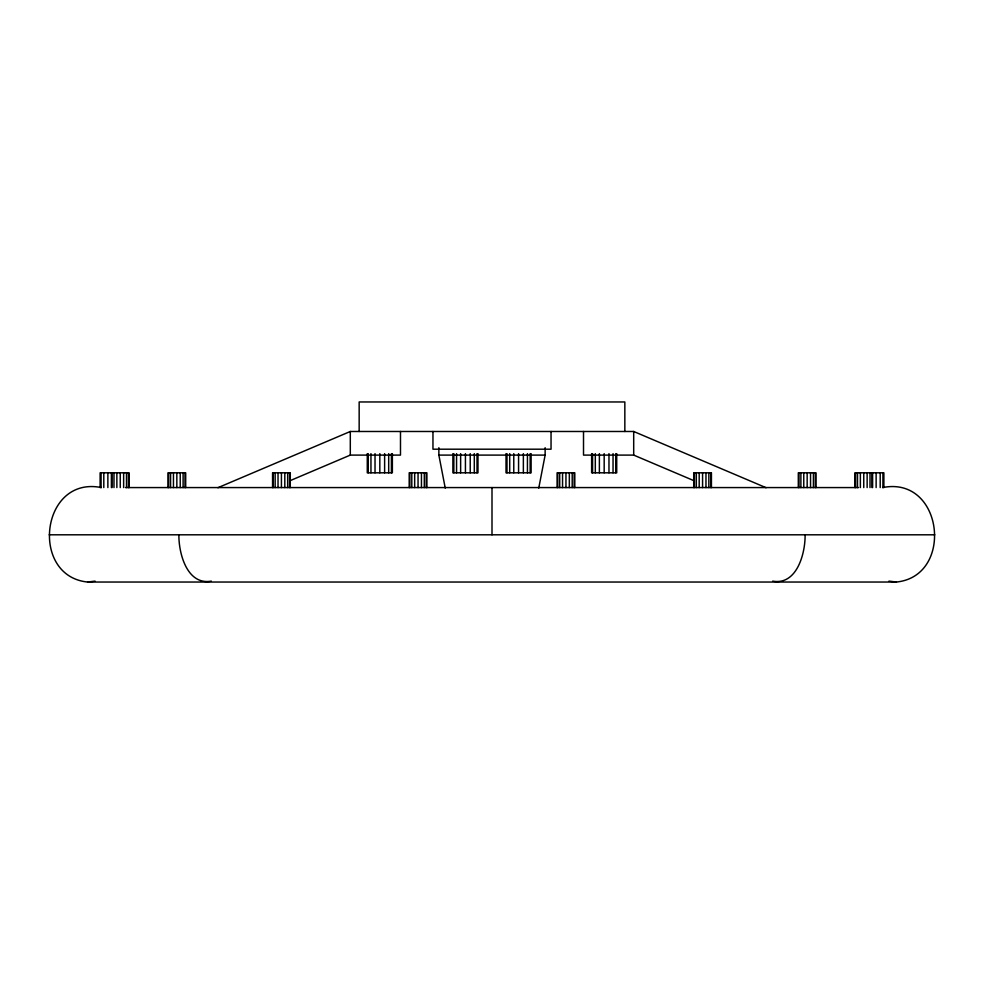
<?xml version="1.0" encoding="UTF-8"?>
<svg xmlns="http://www.w3.org/2000/svg" width="984" height="984" viewBox="0 0 984 984"><rect width="100%" height="100%" fill="white"/><g stroke="black" fill="none" stroke-linecap="round" stroke-linejoin="round"><path stroke-width="1.48" d="M805.109 534.804C805.367 553.463 796.88 585.492 772.674 581.126M882.648 487.572C943.299 475.432 954.517 576.132 896.424 582.036L87.576 582.036C29.483 576.132 40.701 475.432 101.352 487.572M538.752 488.101L545.136 455.1L545.136 447.72M217.907 487.707L350.304 431.484L633.696 431.484L766.093 487.707M289.739 480.819L350.304 455.1L400.488 455.1L400.488 431.484M211.326 581.126C187.12 585.492 178.633 553.463 178.891 534.804M87.576 582.036L95.067 581.126M438.864 447.72L438.864 455.1L545.136 455.1M694.261 480.819L633.696 455.1L583.512 455.1L583.512 431.484M125.472 487.572L858.528 487.572M49.2 534.804L934.8 534.804M888.933 581.126L896.424 582.036M438.864 455.1L445.248 488.101M883.878 487.572L883.878 472.812L854.899 472.812L854.899 487.572M882.919 472.812L882.919 487.572M880.2 472.812L880.2 487.572M876.129 472.812L876.129 487.572M872.611 472.812L872.611 487.572M871.935 472.812L871.935 487.572M870.016 472.812L870.016 487.572M867.138 472.812L867.138 487.572M863.755 472.812L863.755 487.572M860.36 472.812L860.36 487.572M857.495 472.812L857.495 487.572M855.576 472.812L855.576 487.572M816.019 487.572L816.019 472.812L798.307 472.812L798.307 487.572M815.342 472.812L815.342 487.572M813.424 472.812L813.424 487.572M810.545 472.812L810.545 487.572M807.163 472.812L807.163 487.572M803.768 472.812L803.768 487.572M800.89 472.812L800.89 487.572M798.971 472.812L798.971 487.572M711.432 487.572L711.432 472.812L693.72 472.812L693.72 487.572M710.768 472.812L710.768 487.572M708.849 472.812L708.849 487.572M705.971 472.812L705.971 487.572M702.576 472.812L702.576 487.572M699.194 472.812L699.194 487.572M696.315 472.812L696.315 487.572M694.396 472.812L694.396 487.572M633.696 431.484L633.696 455.1M624.84 431.484L624.84 401.964L359.16 401.964L359.16 431.484M616.722 453.624L616.722 472.812L591.63 472.812L591.63 453.624M615.763 453.624L615.763 472.812M613.044 453.624L613.044 472.812M608.973 453.624L608.973 472.812M604.176 453.624L604.176 472.812M599.379 453.624L599.379 472.812M595.308 453.624L595.308 472.812M592.589 453.624L592.589 472.812M574.804 487.572L574.804 472.812L557.092 472.812L557.092 487.572M574.127 472.812L574.127 487.572M572.208 472.812L572.208 487.572M569.33 472.812L569.33 487.572M565.948 472.812L565.948 487.572M562.553 472.812L562.553 487.572M559.687 472.812L559.687 487.572M557.768 472.812L557.768 487.572M551.04 431.484L551.04 449.196L432.96 449.196L432.96 431.484M531.114 453.624L531.114 472.812L506.022 472.812L506.022 453.624M530.155 453.624L530.155 472.812M527.436 453.624L527.436 472.812M523.365 453.624L523.365 472.812M518.568 453.624L518.568 472.812M513.771 453.624L513.771 472.812M509.7 453.624L509.7 472.812M506.981 453.624L506.981 472.812M492 487.572L492 534.804M477.978 453.624L477.978 472.812L452.886 472.812L452.886 453.624M477.019 453.624L477.019 472.812M474.3 453.624L474.3 472.812M470.229 453.624L470.229 472.812M465.432 453.624L465.432 472.812M460.635 453.624L460.635 472.812M456.564 453.624L456.564 472.812M453.845 453.624L453.845 472.812M426.908 487.572L426.908 472.812L409.196 472.812L409.196 487.572M426.232 472.812L426.232 487.572M424.313 472.812L424.313 487.572M421.447 472.812L421.447 487.572M418.052 472.812L418.052 487.572M414.67 472.812L414.67 487.572M411.792 472.812L411.792 487.572M409.873 472.812L409.873 487.572M392.37 453.624L392.37 472.812L367.278 472.812L367.278 453.624M391.411 453.624L391.411 472.812M388.692 453.624L388.692 472.812M384.621 453.624L384.621 472.812M379.824 453.624L379.824 472.812M375.027 453.624L375.027 472.812M370.956 453.624L370.956 472.812M368.237 453.624L368.237 472.812M350.304 431.484L350.304 455.1M290.28 487.572L290.28 472.812L272.568 472.812L272.568 487.572M289.603 472.812L289.603 487.572M287.685 472.812L287.685 487.572M284.807 472.812L284.807 487.572M281.424 472.812L281.424 487.572M278.029 472.812L278.029 487.572M275.151 472.812L275.151 487.572M273.232 472.812L273.232 487.572M185.693 487.572L185.693 472.812L167.981 472.812L167.981 487.572M185.029 472.812L185.029 487.572M183.11 472.812L183.11 487.572M180.232 472.812L180.232 487.572M176.837 472.812L176.837 487.572M173.455 472.812L173.455 487.572M170.576 472.812L170.576 487.572M168.658 472.812L168.658 487.572M129.101 487.572L129.101 472.812L100.122 472.812L100.122 487.572M128.424 472.812L128.424 487.572M126.505 472.812L126.505 487.572M123.64 472.812L123.64 487.572M120.245 472.812L120.245 487.572M116.862 472.812L116.862 487.572M113.984 472.812L113.984 487.572M112.065 472.812L112.065 487.572M111.389 472.812L111.389 487.572M107.871 472.812L107.871 487.572M103.8 472.812L103.8 487.572M101.081 472.812L101.081 487.572"/></g></svg>
